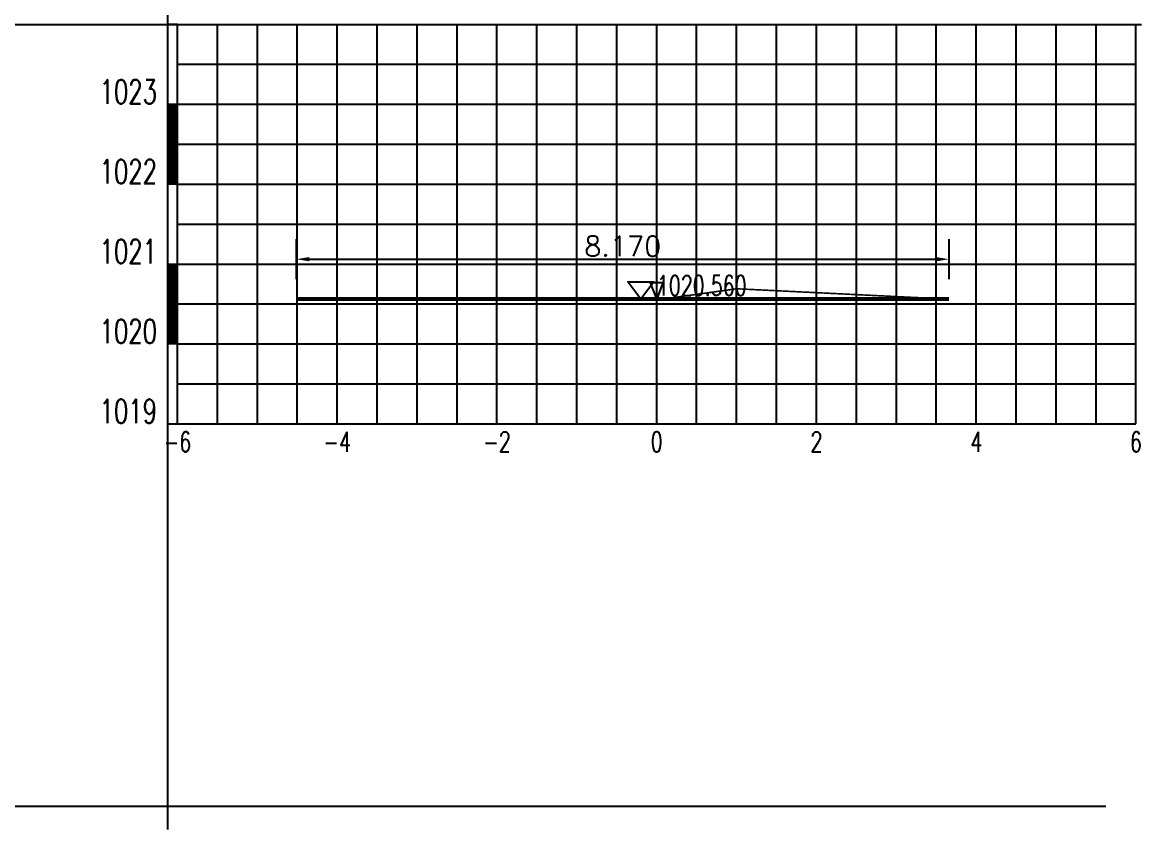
# Model space of a CAD drawing. Extents: x 695776 to 1250176, y 4443437 to 9025597.
# Drawn here: x 829708 to 843721, y 4547339 to 4557445 of the extents above; entities that cross this region are included whole.
import ezdxf
from ezdxf.enums import TextEntityAlignment as Align

# ---------------------------------------------------------------- set-up
doc = ezdxf.new("R2010")
doc.units = 0
doc.header["$LTSCALE"] = 0.5
doc.header["$PDSIZE"] = 0.2
doc.linetypes.add('ACAD_ISO07W100', pattern=[3.5, 0.5, -3])
doc.linetypes.add('CENTER2', pattern=[28.575, 19.05, -3.175, 3.175, -3.175])
doc.layers.get('0').update_dxf_attribs({"linetype": 'CONTINUOUS'})
doc.layers.get('Defpoints').update_dxf_attribs({"linetype": 'CONTINUOUS'})
for name, color, linetype in [('KEDU', 7, 'CONTINUOUS'), ('MIGE', 4, 'ACAD_ISO07W100'), ('MIGE1', 11, 'CONTINUOUS'), ('SANJIAO', 212, 'CONTINUOUS'), ('SHEJI', 1, 'CONTINUOUS'), ('YUANSHI', 2, 'CONTINUOUS'), ('YUANSHI1', 73, 'CONTINUOUS'), ('ZHOUXIAN', 20, 'CENTER2'), ('辅助线', 3, 'CONTINUOUS')]:
    doc.layers.add(name, color=color, linetype=linetype)
doc.styles.get("Standard").update_dxf_attribs({"font": 'rs.shx', "bigfont": 'hztxt.shx'})
doc.dimstyles.get("Standard").update_dxf_attribs({"dimtxt": 0.18, "dimasz": 0.18, "dimexe": 0.18, "dimexo": 0.0625, "dimgap": 0.09, "dimtad": 0, "dimtih": 1, "dimtoh": 1, "dimdec": 4, "dimzin": 0, "dimdsep": 46, "dimtxsty": 'Standard', "dimcen": 0.09, "dimadec": 0, "dimazin": 0, "dimtfac": 1, "dimtdec": 4, "dimtofl": 0, "dimtmove": 0, "dimatfit": 3, "dimfxl": 0, "dimtolj": 1, "dimtzin": 0, "dimarcsym": 0})

# ---------------------------------------------------------------- blocks, each defined once
blk = doc.blocks.new('zhunghao')
blk.add_lwpolyline([(0, 0), (0.326, 0.863), (-0.326, 0.863), (0, 0)])
blk = doc.blocks.new('ele_sym08')
blk.add_line((0, 0), (5.597, 0))
blk.add_lwpolyline([(0.901, -0.002), (0.249, 0.861), (1.553, 0.861), (0.901, -0.002)])
at = {"width": 0.7}
blk.add_attdef('ELEVAT', (1.703, 0.181), '', height=1, dxfattribs=at)
blk = doc.blocks.new('*D686')
at = {"color": 0, "lineweight": -2}
for p, q in [((833140, 4554230), (833140, 4554730)), ((841310, 4554230), (841310, 4554730)), ((833302, 4554480), (841147, 4554480))]:
    blk.add_line(p, q, dxfattribs=at)
at = {"color": 0}
for points in [[(833302, 4554507), (833302, 4554453), (833140, 4554480)], [(841147, 4554507), (841147, 4554453), (841310, 4554480)]]:
    blk.add_solid(points, dxfattribs=at)
at = {"layer": 'Defpoints', "color": 0}
for p in [(841310, 4554480), (833140, 4553980), (841310, 4553980)]:
    blk.add_point(p, dxfattribs=at)
at = {"color": 0, "insert": (837225, 4554642), "char_height": 250, "attachment_point": 5}
blk.add_mtext('\\A1;8.170', dxfattribs=at)
blk = doc.blocks.new('bc1_100')
blk.add_lwpolyline([(0.064, 1), (-0.063, 1), (-0.063, 0), (0.064, 0)], close=True)
at = {"width": 0.7}
blk.add_attdef('BC', text='', height=0.3, dxfattribs=at).set_placement((-0.193, 0.007), align=Align.RIGHT)
blk = doc.blocks.new('bc0_100')
for p, q in [((-0.063, 1), (-0.063, 0)), ((0.063, 0), (0.063, 1))]:
    blk.add_line(p, q)
at = {"const_width": 0.126}
blk.add_lwpolyline([(0, 1), (0, 0)], dxfattribs=at)
at = {"width": 0.7}
blk.add_attdef('BC', text='', height=0.3, dxfattribs=at).set_placement((-0.193, 0.007), align=Align.RIGHT)

msp = doc.modelspace()

# ---------------------------------------------------------------- linework, layer by layer
at = {"layer": 'MIGE', "linetype": 'Continuous'}
for p, q in [((832149.996, 4552419.8741), (832149.996, 4557419.8741)), ((833149.996, 4552419.8741), (833149.996, 4557419.8741)), ((834149.996, 4552419.8741), (834149.996, 4557419.8741)), ((835149.996, 4552419.8741), (835149.996, 4557419.8741)), ((836149.996, 4552419.8741), (836149.996, 4557419.8741)), ((837149.996, 4552419.8741), (837149.996, 4557419.8741)), ((838149.996, 4552419.8741), (838149.996, 4557419.8741)), ((839149.996, 4552419.8741), (839149.996, 4557419.8741)), ((840149.996, 4552419.8741), (840149.996, 4557419.8741)), ((841149.996, 4552419.8741), (841149.996, 4557419.8741)), ((842149.996, 4552419.8741), (842149.996, 4557419.8741)), ((843149.996, 4552419.8741), (843149.996, 4557419.8741)), ((831649.996, 4556919.8741), (843649.996, 4556919.8741)), ((831649.996, 4555919.8741), (843649.996, 4555919.8741)), ((831649.996, 4554919.8741), (843649.996, 4554919.8741)), ((831649.996, 4553919.8741), (843649.996, 4553919.8741)), ((831649.996, 4552919.8741), (843649.996, 4552919.8741))]:
    msp.add_line(p, q, dxfattribs=at)
at = {"layer": 'MIGE1'}
for p, q in [((831649.996, 4557419.8741), (843649.996, 4557419.8741)), ((831649.996, 4552419.8741), (831649.996, 4557419.8741)), ((832649.996, 4552419.8741), (832649.996, 4557419.8741)), ((833649.996, 4552419.8741), (833649.996, 4557419.8741)), ((834649.996, 4552419.8741), (834649.996, 4557419.8741)), ((835649.996, 4552419.8741), (835649.996, 4557419.8741)), ((836649.996, 4552419.8741), (836649.996, 4557419.8741)), ((837649.996, 4552419.8741), (837649.996, 4557419.8741)), ((838649.996, 4552419.8741), (838649.996, 4557419.8741)), ((839649.996, 4552419.8741), (839649.996, 4557419.8741)), ((840649.996, 4552419.8741), (840649.996, 4557419.8741)), ((841649.996, 4552419.8741), (841649.996, 4557419.8741)), ((842649.996, 4552419.8741), (842649.996, 4557419.8741)), ((843649.996, 4552419.8741), (843649.996, 4557419.8741)), ((831649.996, 4556419.8741), (843649.996, 4556419.8741)), ((831649.996, 4555419.8741), (843649.996, 4555419.8741)), ((831649.996, 4554419.8741), (843649.996, 4554419.8741)), ((831649.996, 4553419.8741), (843649.996, 4553419.8741)), ((831649.996, 4552419.8741), (843649.996, 4552419.8741))]:
    msp.add_line(p, q, dxfattribs=at)
at = {"layer": 'SHEJI', "const_width": 50}
msp.add_lwpolyline([(833139.996, 4553979.8741), (837649.996, 4553979.8741), (837721.4246, 4553979.8741), (841309.996, 4553979.8741)], dxfattribs=at)
at = {"layer": 'YUANSHI', "const_width": 20}
msp.add_lwpolyline([(837721.4246, 4553979.8741), (838649.996, 4554109.8741), (841309.996, 4553979.8741)], dxfattribs=at)
at = {"layer": 'YUANSHI1', "const_width": 20}
msp.add_lwpolyline([(833139.996, 4553979.8741), (837649.996, 4553969.8741), (837721.4246, 4553979.8741)], dxfattribs=at)
at = {"layer": 'ZHOUXIAN'}
msp.add_line((837649.996, 4553469.8741), (837649.996, 4554609.8741), dxfattribs=at)
at = {"layer": '辅助线'}
for points in [[(831523.8005, 4568016.1388), (831523.8005, 4547338.7403)], [(801265.2797, 4557419.8741), (843720.6213, 4557419.8741)], [(801265.2797, 4547633.5904), (843270.6013, 4547633.5904)]]:
    msp.add_lwpolyline(points, dxfattribs=at)

# ---------------------------------------------------------------- block references
at = {"xscale": 250, "yscale": 250, "zscale": 250}
msp.add_blockref('ele_sym08', (837224.996, 4553979.8741), dxfattribs=at).add_auto_attribs({'ELEVAT': '1020.560'})
at = {"layer": 'KEDU', "xscale": 1000, "yscale": 1000, "zscale": 1000}
for name, p, values in [('bc1_100', (831586.748, 4556419.8741), {'BC': '1023'}), ('bc0_100', (831586.748, 4555419.8741), {'BC': '1022'}), ('bc1_100', (831586.748, 4554419.8741), {'BC': '1021'}), ('bc0_100', (831586.748, 4553419.8741), {'BC': '1020'}), ('bc1_100', (831586.748, 4552419.8741), {'BC': '1019'})]:
    msp.add_blockref(name, p, dxfattribs=at).add_auto_attribs(values)
at = {"layer": 'SANJIAO', "xscale": 250, "yscale": 250, "zscale": 250}
msp.add_blockref('zhunghao', (837649.996, 4553969.8741), dxfattribs=at)

# ---------------------------------------------------------------- texts
at = {"layer": 'KEDU', "width": 0.7}
for s, p in [('-6', (831649.996, 4552069.8741)), ('-4', (833649.996, 4552069.8741)), ('-2', (835649.996, 4552069.8741)), ('0', (837649.996, 4552069.8741)), ('0', (837649.996, 4552069.8741)), ('2', (839649.996, 4552069.8741)), ('4', (841649.996, 4552069.8741)), ('6', (843649.996, 4552069.8741))]:
    msp.add_text(s, height=250, dxfattribs=at).set_placement(p, align=Align.CENTER)

# ---------------------------------------------------------------- dimensions: what is measured, and where the dimension line sits
dim = msp.add_linear_dim(base=(841309.996, 4554479.8741), p1=(833139.996, 4553979.8741), p2=(841309.996, 4553979.8741), dimstyle='Standard', override={"dimtxt": 250, "dimasz": 162.5, "dimexe": 250, "dimexo": 250, "dimgap": 37.5, "dimtad": 1, "dimtih": 0, "dimtoh": 0, "dimdec": 3, "dimlfac": 0.001})
dim.commit()
dim.dimension.update_dxf_attribs({"geometry": '*D686', "text_midpoint": (837224.996, 4554642.3741)})

doc.saveas('drawing.dxf')
